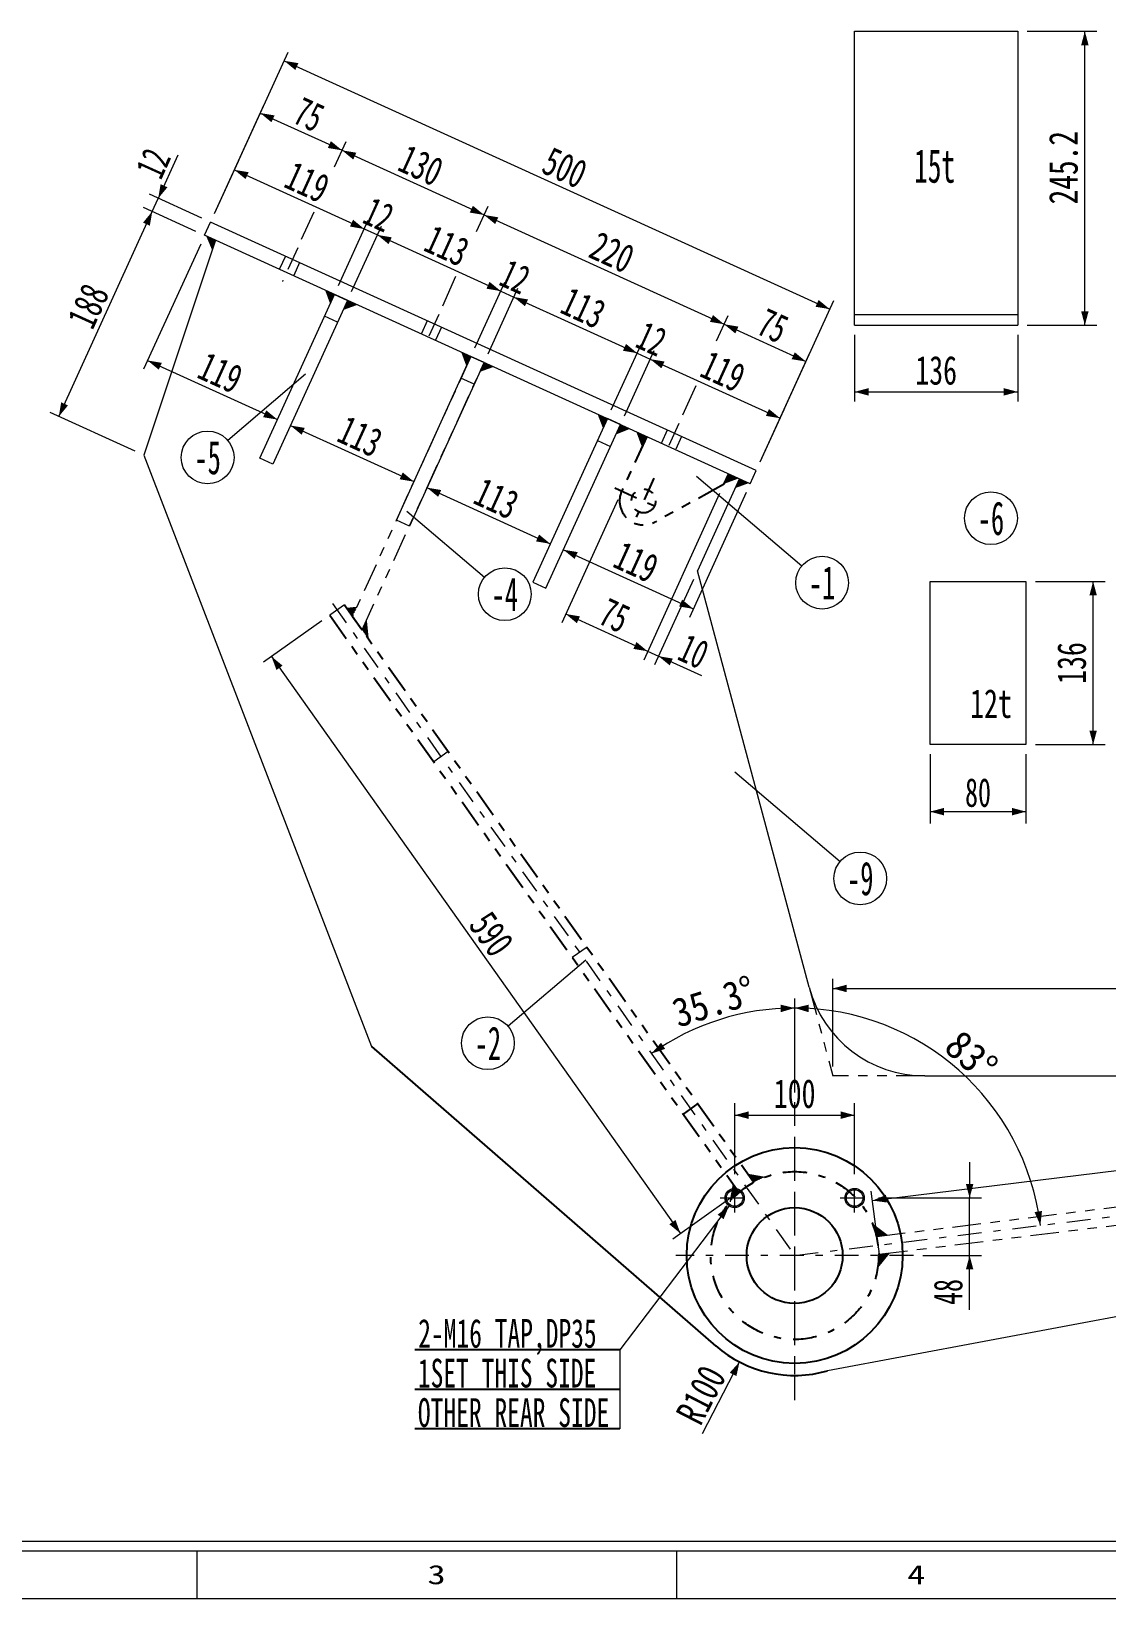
# Model space of a CAD drawing. Header units: millimetres. Extents: x -1604 to 1596, y -1101 to 1107.
# Drawn here: x -942 to -45, y -1101 to 206 of the extents above; entities that cross this region are included whole.
import ezdxf
from ezdxf.enums import TextEntityAlignment as Align

# ---------------------------------------------------------------- set-up
doc = ezdxf.new("R2010")
doc.units = ezdxf.units.MM
doc.header["$LTSCALE"] = 8
doc.linetypes.add('CENTER', pattern=[5.716318, 2.485356, -1.242678, 0.745607, -1.242678])
doc.linetypes.add('DIVIDE', pattern=[7.953138, 2.982427, -0.994142, 0.994142, -0.994142, 0.994142, -0.994142])
doc.layers.add('ZUWAKU', color=7, linetype='Continuous')
doc.styles.add('FdaStyle0', font='', dxfattribs={"width": 0.633743, "height": 24})
doc.styles.get('FdaStyle0').set_extended_font_data('굴림체')

# ---------------------------------------------------------------- blocks, each defined once
blk = doc.blocks.new('_ArrowFill')
at = {"linetype": 'Continuous'}
blk.add_hatch(color=0, dxfattribs=at).paths.add_polyline_path([(0, 0), (-0.97, 0.26), (-0.97, -0.26)], flags=0)
blk = doc.blocks.new('DA_IMAGEDIMGROUP_29')
at = {"color": 4, "lineweight": 13}
for p, q in [((-111.4, 206.3), (-53.4, 206.3)), ((-63.4, -38.9), (-63.4, 206.3)), ((-111.4, -38.9), (-53.4, -38.9))]:
    blk.add_line(p, q, dxfattribs=at)
at = {"color": 4, "xscale": 12.00001044027347, "yscale": 11.99999790884644}
for p, rotation in [((-63.4, 206.3), 90), ((-63.4, -38.9), 270)]:
    blk.add_blockref('_ArrowFill', p, dxfattribs=dict(at, rotation=rotation))
at = {"color": 3, "style": 'FdaStyle0', "width": 0.757493}
blk.add_text('245.2', height=24, rotation=90, dxfattribs=at).set_placement((-69.4, 61.9), (-69.4, 123.1), align=Align.FIT)
blk = doc.blocks.new('DA_IMAGEDIMGROUP_30')
at = {"color": 4, "lineweight": 13}
for p, q in [((-255.4, -46.9), (-255.4, -102.5)), ((-119.4, -46.9), (-119.4, -102.5)), ((-255.4, -94.5), (-119.4, -94.5))]:
    blk.add_line(p, q, dxfattribs=at)
at = {"color": 4, "xscale": 12.00001044027347, "yscale": 11.99999790884644, "rotation": 180}
blk.add_blockref('_ArrowFill', (-255.4, -94.5), dxfattribs=at)
at = {"color": 4, "xscale": 12.00001044027347, "yscale": 11.99999790884644}
blk.add_blockref('_ArrowFill', (-119.4, -94.5), dxfattribs=at)
at = {"color": 3, "style": 'FdaStyle0', "width": 0.725363}
blk.add_text('136', height=24, dxfattribs=at).set_placement((-204.8, -88.5), (-170, -88.5), align=Align.FIT)
blk = doc.blocks.new('DA_IMAGEDIMGROUP_43')
at = {"color": 4, "lineweight": 13}
for p, q in [((-104.5, -252.7), (-46.5, -252.7)), ((-56.5, -388.7), (-56.5, -252.7)), ((-104.5, -388.7), (-46.5, -388.7))]:
    blk.add_line(p, q, dxfattribs=at)
at = {"color": 4, "xscale": 12.00001044027347, "yscale": 11.99999790884644}
for p, rotation in [((-56.5, -252.7), 90), ((-56.5, -388.7), 270)]:
    blk.add_blockref('_ArrowFill', p, dxfattribs=dict(at, rotation=rotation))
at = {"color": 3, "style": 'FdaStyle0', "width": 0.725363}
blk.add_text('136', height=24, rotation=90, dxfattribs=at).set_placement((-62.5, -338.1), (-62.5, -303.3), align=Align.FIT)
blk = doc.blocks.new('DA_IMAGEDIMGROUP_44')
at = {"color": 4, "lineweight": 13}
for p, q in [((-192.5, -396.7), (-192.5, -454.7)), ((-112.5, -396.7), (-112.5, -454.7)), ((-192.5, -444.7), (-112.5, -444.7))]:
    blk.add_line(p, q, dxfattribs=at)
at = {"color": 4, "xscale": 12.00001044027347, "yscale": 11.99999790884644, "rotation": 180}
blk.add_blockref('_ArrowFill', (-192.5, -444.7), dxfattribs=at)
at = {"color": 4, "xscale": 12.00001044027347, "yscale": 11.99999790884644}
blk.add_blockref('_ArrowFill', (-112.5, -444.7), dxfattribs=at)
at = {"color": 3, "style": 'FdaStyle0', "width": 0.684768}
blk.add_text('80', height=24, dxfattribs=at).set_placement((-163.3, -440.7), (-141.7, -440.7), align=Align.FIT)
blk = doc.blocks.new('DC_GROUP_45')
at = {"color": 4, "lineweight": 13}
blk.add_circle((-141.7, -199.9), 22, dxfattribs=at)
at = {"color": 3, "style": 'FdaStyle0', "width": 0.59645}
blk.add_text('-6', height=28, dxfattribs=at).set_placement((-152.7, -213.9), (-130.7, -213.9), align=Align.FIT)
blk = doc.blocks.new('DC_GROUP_129')
at = {"color": 3, "lineweight": 13}
for p, q in [((-751.3, -149.7), (-689.1, -13.2)), ((-678.2, -18.2), (-740.4, -154.7)), ((-689.1, -13.2), (-678.2, -18.2)), ((-740.4, -154.7), (-751.3, -149.7))]:
    blk.add_line(p, q, dxfattribs=at)
blk = doc.blocks.new('DC_GROUP_130')
at = {"color": 3, "lineweight": 13}
for p, q in [((-637.5, -201.5), (-575.4, -65)), ((-575.4, -65), (-564.4, -70)), ((-564.4, -70), (-626.6, -206.5)), ((-626.6, -206.5), (-637.5, -201.5))]:
    blk.add_line(p, q, dxfattribs=at)
blk = doc.blocks.new('DC_GROUP_131')
at = {"color": 3, "lineweight": 13}
for p, q in [((-461.6, -116.8), (-523.8, -253.3)), ((-450.7, -121.8), (-461.6, -116.8)), ((-512.9, -258.3), (-450.7, -121.8)), ((-523.8, -253.3), (-512.9, -258.3))]:
    blk.add_line(p, q, dxfattribs=at)
blk = doc.blocks.new('DC_GROUP_132')
at = {"color": 4, "linetype": 'DIVIDE'}
for p, q in [((-428.8, -131.7), (-449.6, -177.2)), ((-360.6, -162.8), (-364.7, -171.9)), ((-364.7, -171.9), (-421.8, -203.1))]:
    blk.add_line(p, q, dxfattribs=at)
at = {"color": 4, "linetype": 'CENTER'}
for p, q in [((-422.7, -166.6), (-438.3, -200.7)), ((-455.3, -174.6), (-415.3, -192.8))]:
    blk.add_line(p, q, dxfattribs=at)
at = {"color": 4, "linetype": 'DIVIDE'}
blk.add_circle((-431.4, -185.5), 10, dxfattribs=at)
blk.add_arc((-431.4, -185.5), 20, 155.5157, 298.6458, dxfattribs=at)
blk = doc.blocks.new('DC_GROUP_133')
at = {"color": 4, "linetype": 'DIVIDE', "lineweight": 13}
for p, q in [((-575.4, -65), (-674.1, -281.8)), ((-564.4, -70), (-575.4, -65)), ((-666.1, -293.1), (-564.4, -70))]:
    blk.add_line(p, q, dxfattribs=at)
at = {"color": 4, "linetype": 'DIVIDE'}
blk.add_line((-674.1, -281.8), (-666.1, -293.1), dxfattribs=at)
blk = doc.blocks.new('DC_GROUP_134')
at = {"color": 4, "lineweight": 13}
for p, q in [((-358.8, -769.7), (-356.4, -756)), ((-357.8, -768.5), (-355.8, -756.9)), ((-356.8, -767.4), (-355.1, -757.8)), ((-346.3, -758.1), (-346.3, -758.1)), ((-355.8, -766.4), (-354.5, -758.8)), ((-354.8, -765.4), (-353.8, -759.7)), ((-353.8, -764.4), (-353.2, -760.6)), ((-352.9, -763.5), (-352.5, -761.5)), ((-351.9, -762.7), (-351.8, -762.1)), ((-350.9, -761.8), (-350.9, -761.4)), ((-350, -761), (-350, -760.8)), ((-349.1, -760.3), (-349, -760.1)), ((-348.1, -759.5), (-348.1, -759.5)), ((-347.2, -758.8), (-347.2, -758.8))]:
    blk.add_line(p, q, dxfattribs=at)
blk = doc.blocks.new('DC_GROUP_135')
at = {"color": 4, "lineweight": 13}
for p, q in [((-345.6, -757.7), (-345.6, -757.7)), ((-344.7, -757), (-344.7, -757)), ((-343.9, -747.8), (-343.8, -747.1)), ((-343.8, -756.4), (-343.7, -756.4)), ((-343.2, -748.7), (-343, -747.3)), ((-342.8, -755.8), (-342.8, -755.7)), ((-342.6, -749.6), (-342.2, -747.4)), ((-341.9, -750.5), (-341.4, -747.5)), ((-341.9, -755.3), (-341.9, -755)), ((-341.3, -751.4), (-340.6, -747.7)), ((-341, -754.7), (-341, -754.4)), ((-340.6, -752.4), (-339.8, -747.8)), ((-340.1, -754.2), (-340, -753.7)), ((-340, -753.3), (-339.1, -747.9)), ((-339.2, -753.7), (-338.3, -748.1)), ((-338.3, -753.2), (-337.5, -748.2)), ((-337.4, -752.8), (-336.7, -748.3)), ((-336.6, -752.3), (-335.9, -748.5)), ((-335.7, -751.9), (-335.1, -748.6)), ((-334.8, -751.5), (-334.3, -748.7)), ((-333.9, -751.1), (-333.5, -748.9)), ((-333, -750.7), (-332.7, -749)), ((-332.2, -750.3), (-332, -749.2)), ((-331.3, -750), (-331.2, -749.3)), ((-330.4, -749.6), (-330.4, -749.4))]:
    blk.add_line(p, q, dxfattribs=at)
blk = doc.blocks.new('DC_GROUP_136')
at = {"color": 4, "linetype": 'CENTER', "lineweight": 13}
for p, q in [((-255.4, -779), (-255.4, -755)), ((-267.4, -767), (-243.4, -767))]:
    blk.add_line(p, q, dxfattribs=at)
at = {"color": 4, "lineweight": 13}
blk.add_circle((-255.4, -767), 8, dxfattribs=at)
at = {"color": 3, "lineweight": 18}
blk.add_circle((-255.4, -767), 6.9, dxfattribs=at)
blk = doc.blocks.new('DC_GROUP_137')
at = {"color": 4, "linetype": 'CENTER', "lineweight": 13}
for p, q in [((-355.4, -779), (-355.4, -755)), ((-367.4, -767), (-343.4, -767))]:
    blk.add_line(p, q, dxfattribs=at)
at = {"color": 4, "lineweight": 13}
blk.add_circle((-355.4, -767), 8, dxfattribs=at)
at = {"color": 3, "lineweight": 18}
blk.add_circle((-355.4, -767), 6.9, dxfattribs=at)
blk = doc.blocks.new('DC_GROUP_140')
at = {"color": 4, "linetype": 'DIVIDE', "lineweight": 13}
for p, q in [((-236.9, -799), (447.3, -715)), ((447.3, -715), (449.2, -729.9)), ((-235, -813.9), (449.2, -729.9)), ((-236.9, -799), (-235, -813.9))]:
    blk.add_line(p, q, dxfattribs=at)
blk = doc.blocks.new('DC_GROUP_143')
at = {"color": 4, "lineweight": 13}
blk.add_line((-387.3, -164.7), (-299.3, -239.5), dxfattribs=at)
blk.add_circle((-282.5, -253.7), 22, dxfattribs=at)
at = {"color": 3, "style": 'FdaStyle0', "width": 0.682547}
blk.add_text('-1', height=28, dxfattribs=at).set_placement((-293.5, -267.7), (-271.5, -267.7), align=Align.FIT)
blk = doc.blocks.new('DC_GROUP_144')
at = {"color": 4, "lineweight": 13}
blk.add_line((-355.4, -411.4), (-267.4, -486.2), dxfattribs=at)
blk.add_circle((-250.7, -500.4), 22, dxfattribs=at)
at = {"color": 3, "style": 'FdaStyle0', "width": 0.595545}
blk.add_text('-9', height=28, dxfattribs=at).set_placement((-261.7, -514.4), (-239.7, -514.4), align=Align.FIT)
blk = doc.blocks.new('DA_IMAGEDIMGROUP_118')
at = {"color": 4, "lineweight": 13}
for p, q in [((-789.1, 54.3), (-769.2, 98)), ((-772.6, 90.7), (-664.3, 41.4)), ((-685.8, -5.9), (-660.9, 48.7)), ((-674.9, -10.9), (-650, 43.7)), ((-664.3, 41.4), (-653.3, 36.4)), ((-653.3, 36.4), (-550.5, -10.4)), ((-572.1, -57.7), (-547.2, -3.1)), ((-561.1, -62.7), (-536.3, -8.1)), ((-550.5, -10.4), (-539.6, -15.4)), ((-539.6, -15.4), (-436.7, -62.2)), ((-458.3, -109.5), (-433.4, -54.9)), ((-447.4, -114.5), (-422.5, -59.9)), ((-436.7, -62.2), (-425.8, -67.2)), ((-425.8, -67.2), (-317.5, -116.5)), ((-334.1, -152.9), (-314.2, -109.2))]:
    blk.add_line(p, q, dxfattribs=at)
at = {"color": 4, "xscale": 12.00001044027347, "yscale": 11.99999790884644}
for p, rotation in [((-772.6, 90.7), 155.5156509961595), ((-664.3, 41.4), 335.5156509961595), ((-653.3, 36.4), 155.5156509961595), ((-550.5, -10.4), 335.5156509961595), ((-539.6, -15.4), 155.5156509961595), ((-436.7, -62.2), 335.5156509961596), ((-425.8, -67.2), 155.5156509961596), ((-317.5, -116.5), 335.5156509961596)]:
    blk.add_blockref('_ArrowFill', p, dxfattribs=dict(at, rotation=rotation))
at = {"color": 3, "style": 'FdaStyle0'}
for s, width, p, p2 in [('119', 0.724637, (-732.6, 76.9), (-700.9, 62.5)), ('12', 0.681136, (-667, 47), (-647.3, 38.1)), ('113', 0.724637, (-616.1, 23.9), (-584.4, 9.5)), ('12', 0.681136, (-553.2, -4.8), (-533.6, -13.7)), ('113', 0.724637, (-502.3, -27.9), (-470.7, -42.4)), ('12', 0.681136, (-439.5, -56.6), (-419.8, -65.5)), ('119', 0.724637, (-385.8, -81), (-354.2, -95.4))]:
    blk.add_text(s, height=24, rotation=335.5157, dxfattribs=dict(at, width=width)).set_placement(p, p2, align=Align.FIT)
blk = doc.blocks.new('DC_GROUP_145')
at = {"color": 4, "lineweight": 13}
for p, q in [((-789.1, 54.3), (-747.7, 145.3)), ((-751, 138.1), (-682.8, 107)), ((-689, 93.3), (-679.4, 114.3)), ((-682.8, 107), (-564.4, 53.1)), ((-716.5, 32.9), (-706.1, 55.8)), ((-570.7, 39.4), (-561.1, 60.4)), ((-564.4, 53.1), (-364.2, -38.1)), ((-598.9, -22.6), (-587.8, 1.9)), ((-370.5, -51.8), (-360.9, -30.8)), ((-364.2, -38.1), (-296, -69.2)), ((-334.1, -152.9), (-292.7, -61.9)), ((-398.7, -113.7), (-387.5, -89.3))]:
    blk.add_line(p, q, dxfattribs=at)
at = {"color": 4, "xscale": 12.00001044027347, "yscale": 11.99999790884644}
for p, rotation in [((-751, 138.1), 155.5156509961594), ((-682.8, 107), 335.5156509961594), ((-682.8, 107), 155.5156509961596), ((-564.4, 53.1), 335.5156509961596), ((-564.4, 53.1), 155.5156509961595), ((-364.2, -38.1), 335.5156509961596), ((-364.2, -38.1), 155.5156509961596), ((-296, -69.2), 335.5156509961596)]:
    blk.add_blockref('_ArrowFill', p, dxfattribs=dict(at, rotation=rotation))
at = {"color": 3, "style": 'FdaStyle0'}
for s, width, p, p2 in [('75', 0.683207, (-725.1, 130.6), (-705.4, 121.7)), ('130', 0.726454, (-637.8, 90.9), (-606.1, 76.5)), ('220', 0.726454, (-478.5, 18.4), (-446.8, 3.9)), ('75', 0.683207, (-338.3, -45.5), (-318.6, -54.5))]:
    blk.add_text(s, height=24, rotation=335.5157, dxfattribs=dict(at, width=width)).set_placement(p, p2, align=Align.FIT)
blk = doc.blocks.new('DA_IMAGEDIMGROUP_119')
at = {"color": 4, "lineweight": 13}
for p, q in [((-789.1, 54.3), (-727.8, 189)), ((-731.1, 181.7), (-276.1, -25.5)), ((-334.1, -152.9), (-272.8, -18.2))]:
    blk.add_line(p, q, dxfattribs=at)
at = {"color": 4, "xscale": 12.00001044027347, "yscale": 11.99999790884644}
for p, rotation in [((-731.1, 181.7), 155.5156509961596), ((-276.1, -25.5), 335.5156509961596)]:
    blk.add_blockref('_ArrowFill', p, dxfattribs=dict(at, rotation=rotation))
at = {"color": 3, "style": 'FdaStyle0', "width": 0.726454}
blk.add_text('500', height=24, rotation=335.5157, dxfattribs=at).set_placement((-517.8, 89), (-486.1, 74.6), align=Align.FIT)
blk = doc.blocks.new('DA_IMAGEDIMGROUP_120')
at = {"color": 4, "lineweight": 13}
for p, q in [((-345.7, -178.4), (-393.2, -282.8)), ((-498.2, -226.2), (-389.9, -275.5))]:
    blk.add_line(p, q, dxfattribs=at)
at = {"color": 4, "xscale": 12.00001044027347, "yscale": 11.99999790884644}
for p, rotation in [((-498.2, -226.2), 155.5156509961597), ((-389.9, -275.5), 335.5156509961597)]:
    blk.add_blockref('_ArrowFill', p, dxfattribs=dict(at, rotation=rotation))
at = {"color": 3, "style": 'FdaStyle0', "width": 0.724637}
blk.add_text('119', height=24, rotation=335.5157, dxfattribs=at).set_placement((-458.3, -240), (-426.6, -254.4), align=Align.FIT)
blk = doc.blocks.new('DA_IMAGEDIMGROUP_121')
at = {"color": 4, "lineweight": 13}
for p, q in [((-368, -179.2), (-431.3, -318.2)), ((-452.9, -184.5), (-499.6, -287.1)), ((-389.8, -251.1), (-422.2, -322.3)), ((-496.3, -279.8), (-428, -310.9)), ((-428, -310.9), (-418.9, -315)), ((-382.8, -331.5), (-418.9, -315))]:
    blk.add_line(p, q, dxfattribs=at)
at = {"color": 4, "xscale": 12.00001044027347, "yscale": 11.99999790884644}
for p, rotation in [((-496.3, -279.8), 155.5156509961597), ((-428, -310.9), 335.5156509961597), ((-418.9, -315), 155.5156509961592)]:
    blk.add_blockref('_ArrowFill', p, dxfattribs=dict(at, rotation=rotation))
at = {"color": 3, "style": 'FdaStyle0'}
for s, width, p, p2 in [('75', 0.683207, (-470.3, -287.2), (-450.7, -296.2)), ('10', 0.684768, (-404.4, -317.3), (-384.7, -326.2))]:
    blk.add_text(s, height=24, rotation=335.5157, dxfattribs=dict(at, width=width)).set_placement(p, p2, align=Align.FIT)
blk = doc.blocks.new('DA_IMAGEDIMGROUP_122')
at = {"color": 4, "lineweight": 13}
blk.add_line((-612, -174.4), (-509.2, -221.2), dxfattribs=at)
at = {"color": 4, "xscale": 12.00001044027347, "yscale": 11.99999790884644}
for p, rotation in [((-612, -174.4), 155.5156509961595), ((-509.2, -221.2), 335.5156509961596)]:
    blk.add_blockref('_ArrowFill', p, dxfattribs=dict(at, rotation=rotation))
at = {"color": 3, "style": 'FdaStyle0', "width": 0.724637}
blk.add_text('113', height=24, rotation=335.5157, dxfattribs=at).set_placement((-574.8, -186.9), (-543.1, -201.4), align=Align.FIT)
blk = doc.blocks.new('DC_GROUP_146')
at = {"color": 4, "lineweight": 13}
blk.add_line((-628.8, -193.9), (-563.9, -249), dxfattribs=at)
blk.add_circle((-547.1, -263.3), 22, dxfattribs=at)
at = {"color": 3, "style": 'FdaStyle0', "width": 0.578856}
blk.add_text('-4', height=28, dxfattribs=at).set_placement((-558.1, -277.3), (-536.1, -277.3), align=Align.FIT)
blk = doc.blocks.new('DA_IMAGEDIMGROUP_123')
at = {"color": 4, "lineweight": 13}
blk.add_line((-725.8, -122.6), (-622.9, -169.4), dxfattribs=at)
at = {"color": 4, "xscale": 12.00001044027347, "yscale": 11.99999790884644}
for p, rotation in [((-725.8, -122.6), 155.5156509961595), ((-622.9, -169.4), 335.5156509961595)]:
    blk.add_blockref('_ArrowFill', p, dxfattribs=dict(at, rotation=rotation))
at = {"color": 3, "style": 'FdaStyle0', "width": 0.724637}
blk.add_text('113', height=24, rotation=335.5157, dxfattribs=at).set_placement((-688.5, -135.1), (-656.8, -149.6), align=Align.FIT)
blk = doc.blocks.new('DA_IMAGEDIMGROUP_124')
at = {"color": 4, "lineweight": 13}
for p, q in [((-800.7, 28.8), (-848.3, -75.6)), ((-845, -68.3), (-736.7, -117.6))]:
    blk.add_line(p, q, dxfattribs=at)
at = {"color": 4, "xscale": 12.00001044027347, "yscale": 11.99999790884644}
for p, rotation in [((-845, -68.3), 155.5156509961598), ((-736.7, -117.6), 335.5156509961598)]:
    blk.add_blockref('_ArrowFill', p, dxfattribs=dict(at, rotation=rotation))
at = {"color": 3, "style": 'FdaStyle0', "width": 0.724637}
blk.add_text('119', height=24, rotation=335.5157, dxfattribs=at).set_placement((-805, -82.1), (-773.3, -96.5), align=Align.FIT)
blk = doc.blocks.new('DC_GROUP_147')
at = {"color": 4, "lineweight": 13}
blk.add_line((-713.2, -79.8), (-778.1, -135), dxfattribs=at)
blk.add_circle((-794.9, -149.2), 22, dxfattribs=at)
at = {"color": 3, "style": 'FdaStyle0', "width": 0.59645}
blk.add_text('-5', height=28, dxfattribs=at).set_placement((-805.9, -163.2), (-783.9, -163.2), align=Align.FIT)
blk = doc.blocks.new('DA_IMAGEDIMGROUP_125')
at = {"color": 4, "lineweight": 13}
for p, q in [((-819.7, 103.1), (-836.1, 66.9)), ((-799.7, 50.4), (-843.4, 70.3)), ((-841.1, 56), (-836.1, 66.9)), ((-919, -115.1), (-841.1, 56)), ((-804.7, 39.4), (-848.4, 59.3)), ((-855.3, -144.1), (-926.3, -111.8))]:
    blk.add_line(p, q, dxfattribs=at)
at = {"color": 4, "xscale": 12.00001044027347, "yscale": 11.99999790884644}
for p, rotation in [((-836.1, 66.9), 245.5156509961596), ((-841.1, 56), 65.5156509961595), ((-919, -115.1), 245.5156509961595)]:
    blk.add_blockref('_ArrowFill', p, dxfattribs=dict(at, rotation=rotation))
at = {"color": 3, "style": 'FdaStyle0'}
for s, width, p, p2 in [('12', 0.681136, (-833.9, 81.5), (-825, 101.1)), ('188', 0.723913, (-890.9, -43.7), (-876.5, -12))]:
    blk.add_text(s, height=24, rotation=65.5157, dxfattribs=dict(at, width=width)).set_placement(p, p2, align=Align.FIT)
blk = doc.blocks.new('DA_IMAGEDIMGROUP_126')
at = {"color": 4, "lineweight": 13}
for p, q in [((-699.7, -285.5), (-748.2, -319.9)), ((-741.7, -315.2), (-400.6, -796.6)), ((-358.6, -766.9), (-407.1, -801.3))]:
    blk.add_line(p, q, dxfattribs=at)
at = {"color": 4, "xscale": 12.00001044027347, "yscale": 11.99999790884644}
for p, rotation in [((-741.7, -315.2), 125.3202579993801), ((-400.6, -796.6), 305.3202579993801)]:
    blk.add_blockref('_ArrowFill', p, dxfattribs=dict(at, rotation=rotation))
at = {"color": 3, "style": 'FdaStyle0', "width": 0.726454}
blk.add_text('590', height=24, rotation=305.3203, dxfattribs=at).set_placement((-577.9, -539.4), (-557.8, -567.8), align=Align.FIT)
blk = doc.blocks.new('DC_GROUP_148')
at = {"color": 4, "lineweight": 13}
blk.add_line((-479.5, -568.5), (-544.4, -623.7), dxfattribs=at)
blk.add_circle((-561.2, -637.9), 22, dxfattribs=at)
at = {"color": 3, "style": 'FdaStyle0', "width": 0.594643}
blk.add_text('-2', height=28, dxfattribs=at).set_placement((-572.2, -651.9), (-550.2, -651.9), align=Align.FIT)
blk = doc.blocks.new('DA_IMAGEDIMGROUP_127')
at = {"color": 4, "lineweight": 13}
blk.add_line((-382.2, -963.4), (-351.4, -903.8), dxfattribs=at)
at = {"color": 4, "xscale": 12.00001044027347, "yscale": 11.99999790884644, "rotation": 62.65267397369725}
blk.add_blockref('_ArrowFill', (-351.4, -903.8), dxfattribs=at)
at = {"color": 3, "style": 'FdaStyle0', "width": 0.746916}
blk.add_text('R100', height=24, rotation=62.6527, dxfattribs=at).set_placement((-383.9, -958), (-361.9, -915.4), align=Align.FIT)
blk = doc.blocks.new('DA_IMAGEDIMGROUP_128')
at = {"color": 4, "lineweight": 13}
blk.add_line((-305.4, -600.5), (-305.4, -679), dxfattribs=at)
blk.add_arc((-305.4, -815), 206.5, 90, 125.3203, dxfattribs=at)
at = {"color": 4, "xscale": 12.00001044027347, "yscale": 11.99999790884644}
for p, rotation in [((-305.4, -608.5), 1.66476416435196), ((-424.8, -646.5), 213.6554938350274)]:
    blk.add_blockref('_ArrowFill', p, dxfattribs=dict(at, rotation=rotation))
at = {"color": 3, "style": 'FdaStyle0', "width": 0.934247}
blk.add_text('35.3°', height=24, rotation=17.6601, dxfattribs=at).set_placement((-402.5, -625), (-336.1, -603.9), align=Align.FIT)
blk = doc.blocks.new('DA_IMAGEDIMGROUP_129')
at = {"color": 4, "lineweight": 13}
for p, q in [((-355.4, -747), (-355.4, -687.9)), ((-255.4, -747), (-255.4, -687.9)), ((-355.4, -697.9), (-255.4, -697.9))]:
    blk.add_line(p, q, dxfattribs=at)
at = {"color": 4, "xscale": 12.00001044027347, "yscale": 11.99999790884644, "rotation": 180}
blk.add_blockref('_ArrowFill', (-355.4, -697.9), dxfattribs=at)
at = {"color": 4, "xscale": 12.00001044027347, "yscale": 11.99999790884644}
blk.add_blockref('_ArrowFill', (-255.4, -697.9), dxfattribs=at)
at = {"color": 3, "style": 'FdaStyle0', "width": 0.726454}
blk.add_text('100', height=24, dxfattribs=at).set_placement((-322.8, -691.9), (-288, -691.9), align=Align.FIT)
blk = doc.blocks.new('DA_IMAGEDIMGROUP_130')
at = {"color": 4, "lineweight": 13}
for p, q in [((-159.5, -737), (-159.5, -767)), ((-235.4, -767), (-149.5, -767)), ((-159.5, -815), (-159.5, -767)), ((-198.4, -815), (-149.5, -815)), ((-159.5, -860.2), (-159.5, -815))]:
    blk.add_line(p, q, dxfattribs=at)
at = {"color": 4, "xscale": 12.00001044027347, "yscale": 11.99999790884644}
for p, rotation in [((-159.5, -767), 270), ((-159.5, -815), 90)]:
    blk.add_blockref('_ArrowFill', p, dxfattribs=dict(at, rotation=rotation))
at = {"color": 3, "style": 'FdaStyle0', "width": 0.681136}
blk.add_text('48', height=24, rotation=90, dxfattribs=at).set_placement((-165.5, -856.2), (-165.5, -834.6), align=Align.FIT)
blk = doc.blocks.new('DA_IMAGEDIMGROUP_131')
at = {"color": 4, "lineweight": 13}
for p, q in [((-273.6, -657.2), (-273.6, -584.2)), ((334, -632.2), (334, -584.2)), ((608, -632.2), (608, -584.2)), ((-273.6, -592.2), (334, -592.2)), ((334, -592.2), (608, -592.2))]:
    blk.add_line(p, q, dxfattribs=at)
at = {"color": 4, "xscale": 12.00001044027347, "yscale": 11.99999790884644, "rotation": 180}
for p in [(-273.6, -592.2), (334, -592.2)]:
    blk.add_blockref('_ArrowFill', p, dxfattribs=at)
at = {"color": 4, "xscale": 12.00001044027347, "yscale": 11.99999790884644}
for p in [(334, -592.2), (608, -592.2)]:
    blk.add_blockref('_ArrowFill', p, dxfattribs=at)
at = {"color": 3, "style": 'FdaStyle0'}
for s, width, p, p2 in [('607.6', 0.758395, (-0.4, -588.2), (60.8, -588.2)), ('274', 0.711119, (453.6, -588.2), (488.4, -588.2))]:
    blk.add_text(s, height=24, dxfattribs=dict(at, width=width)).set_placement(p, p2, align=Align.FIT)
blk = doc.blocks.new('DC_GROUP_155')
at = {"color": 4, "lineweight": 13}
for p, q in [((446.4, -707.1), (442.7, -677.2)), ((274, -705.9), (443.7, -685.1)), ((-240.5, -769.1), (229.9, -711.3)), ((-237.8, -791.1), (-241.5, -761.2))]:
    blk.add_line(p, q, dxfattribs=at)
at = {"color": 4, "xscale": 12.00001044027347, "yscale": 11.99999790884644}
for p, rotation in [((443.7, -685.1), 6.999999999999665), ((-240.5, -769.1), 186.9999999999997)]:
    blk.add_blockref('_ArrowFill', p, dxfattribs=dict(at, rotation=rotation))
at = {"color": 3, "style": 'FdaStyle0', "width": 0.74947}
blk.add_text('669.4', height=24, rotation=7, dxfattribs=at).set_placement((80.6, -725.6), (141.4, -718.2), align=Align.FIT)
blk = doc.blocks.new('DA_IMAGEDIMGROUP_138')
at = {"color": 4, "lineweight": 13}
blk.add_arc((-305.4, -815), 206.5, 7, 90, dxfattribs=at)
at = {"color": 4, "xscale": 12.00001044027347, "yscale": 11.99999790884644}
for p, rotation in [((-305.4, -608.5), 178.335235835648), ((-100.5, -789.8), 278.6647641643518)]:
    blk.add_blockref('_ArrowFill', p, dxfattribs=dict(at, rotation=rotation))
at = {"color": 3, "style": 'FdaStyle0', "width": 1.034043}
blk.add_text('83°', height=24, rotation=318.5, dxfattribs=at).set_placement((-182.1, -643), (-149.8, -671.7), align=Align.FIT)
blk = doc.blocks.new('DC_GROUP_163')
at = {"color": 4, "lineweight": 13}
for p, q in [((-663.9, -288.3), (-662.6, -287.1)), ((-662.9, -286.3), (-662.7, -286)), ((-665.8, -292.5), (-662.4, -289.1)), ((-665.7, -293.6), (-662.3, -290.2)), ((-665.3, -294.2), (-662.2, -291.2)), ((-664.8, -290.4), (-662.5, -288.1)), ((-664.8, -294.9), (-662.1, -292.2)), ((-664.3, -295.6), (-662, -293.3)), ((-663.8, -296.2), (-661.9, -294.3)), ((-663.4, -296.9), (-661.8, -295.3)), ((-662.9, -297.5), (-661.7, -296.4)), ((-662.4, -298.2), (-661.6, -297.4)), ((-662, -298.9), (-661.5, -298.4)), ((-661.5, -299.5), (-661.4, -299.5))]:
    blk.add_line(p, q, dxfattribs=at)
blk = doc.blocks.new('DC_GROUP_164')
at = {"color": 4, "lineweight": 13}
for p, q in [((-675.9, -279.3), (-671.1, -274.5)), ((-678.7, -275.3), (-678.6, -275.2)), ((-678.2, -275.9), (-677.4, -275.1)), ((-677.7, -276.6), (-676.1, -275)), ((-677.3, -277.3), (-674.9, -274.9)), ((-676.8, -277.9), (-673.6, -274.8)), ((-676.3, -278.6), (-672.4, -274.6)), ((-675.4, -279.9), (-671.4, -276)), ((-674.9, -280.6), (-672.4, -278)), ((-674.5, -281.2), (-673.3, -280.1))]:
    blk.add_line(p, q, dxfattribs=at)
blk = doc.blocks.new('DC_GROUP_165')
at = {"color": 4, "lineweight": 13}
for p, q in [((-354.3, -173.1), (-349.2, -168)), ((-354, -173.9), (-348.4, -168.4)), ((-353.4, -171), (-350, -167.6)), ((-352.4, -169), (-350.7, -167.3)), ((-352.2, -173.2), (-347.6, -168.7)), ((-350.3, -172.6), (-346.8, -169.1)), ((-348.5, -171.9), (-346.1, -169.4)), ((-346.7, -171.2), (-345.3, -169.8)), ((-344.9, -170.5), (-344.5, -170.1))]:
    blk.add_line(p, q, dxfattribs=at)
blk = doc.blocks.new('DC_GROUP_166')
at = {"color": 4, "lineweight": 13}
for p, q in [((-795.6, 35.3), (-795.6, 35.3)), ((-795.2, 34.5), (-794.8, 34.9)), ((-794.9, 33.7), (-794, 34.6)), ((-794.6, 32.9), (-793.2, 34.2)), ((-794.2, 32.1), (-792.5, 33.9)), ((-793.9, 31.3), (-791.7, 33.5)), ((-793.5, 30.5), (-790.9, 33.2)), ((-793.2, 29.8), (-790.1, 32.8)), ((-792.8, 29), (-789.4, 32.5)), ((-792.5, 28.2), (-788.6, 32.1)), ((-792.2, 27.4), (-788.7, 30.8)), ((-791.8, 26.6), (-789.3, 29.2)), ((-791.5, 25.8), (-789.8, 27.5)), ((-791.1, 25), (-790.4, 25.8))]:
    blk.add_line(p, q, dxfattribs=at)
blk = doc.blocks.new('DC_GROUP_167')
at = {"color": 4, "lineweight": 13}
for p, q in [((-468.8, -113.8), (-468.6, -113.6)), ((-468.5, -114.6), (-467.8, -114)), ((-468.2, -115.4), (-467, -114.3)), ((-467.8, -116.3), (-466.3, -114.7)), ((-467.5, -117.1), (-465.5, -115)), ((-467.2, -117.9), (-464.7, -115.4)), ((-466.9, -118.7), (-463.9, -115.7)), ((-466.6, -119.6), (-463.1, -116.1)), ((-466.3, -120.4), (-462.4, -116.5)), ((-466, -121.2), (-461.6, -116.8)), ((-465.7, -122), (-462.6, -118.9)), ((-465.4, -122.9), (-463.5, -121)), ((-465.1, -123.7), (-464.5, -123.1)), ((-453.5, -127.9), (-448.4, -122.8)), ((-453.2, -128.7), (-447.6, -123.2)), ((-452.6, -125.9), (-449.2, -122.5)), ((-451.6, -123.8), (-449.9, -122.1)), ((-451.4, -128.1), (-446.8, -123.5)), ((-449.5, -127.4), (-446, -123.9)), ((-447.7, -126.7), (-445.3, -124.2)), ((-445.9, -126), (-444.5, -124.6)), ((-444.1, -125.4), (-443.7, -124.9))]:
    blk.add_line(p, q, dxfattribs=at)
blk = doc.blocks.new('DC_GROUP_168')
at = {"color": 4, "lineweight": 13}
for p, q in [((-582.5, -62), (-582.3, -61.8)), ((-582.2, -62.8), (-581.6, -62.2)), ((-581.9, -63.6), (-580.8, -62.5)), ((-581.6, -64.5), (-580, -62.9)), ((-581.3, -65.3), (-579.2, -63.2)), ((-581, -66.1), (-578.5, -63.6)), ((-580.7, -66.9), (-577.7, -63.9)), ((-580.4, -67.8), (-576.9, -64.3)), ((-580.1, -68.6), (-576.1, -64.6)), ((-579.8, -69.4), (-575.4, -65)), ((-579.4, -70.2), (-576.3, -67.1)), ((-579.1, -71.1), (-577.3, -69.2)), ((-578.8, -71.9), (-578.2, -71.3)), ((-567.3, -76.1), (-562.1, -71)), ((-566.9, -76.9), (-561.4, -71.4)), ((-566.3, -74.1), (-562.9, -70.7)), ((-565.4, -72), (-563.7, -70.3)), ((-565.1, -76.3), (-560.6, -71.7)), ((-563.3, -75.6), (-559.8, -72.1)), ((-561.5, -74.9), (-559, -72.4)), ((-559.7, -74.2), (-558.3, -72.8)), ((-557.9, -73.6), (-557.5, -73.1))]:
    blk.add_line(p, q, dxfattribs=at)
blk = doc.blocks.new('DC_GROUP_169')
at = {"color": 4, "lineweight": 13}
for p, q in [((-696.3, -10.2), (-696.1, -10)), ((-696, -11), (-695.3, -10.4)), ((-695.7, -11.8), (-694.6, -10.7)), ((-695.4, -12.7), (-693.8, -11.1)), ((-695.1, -13.5), (-693, -11.4)), ((-694.7, -14.3), (-692.2, -11.8)), ((-694.4, -15.1), (-691.4, -12.1)), ((-694.1, -16), (-690.7, -12.5)), ((-693.8, -16.8), (-689.9, -12.8)), ((-693.5, -17.6), (-689.1, -13.2)), ((-693.2, -18.4), (-690.1, -15.3)), ((-692.9, -19.2), (-691, -17.4)), ((-692.6, -20.1), (-692, -19.5)), ((-681, -24.3), (-675.9, -19.2)), ((-680.7, -25.1), (-675.1, -19.6)), ((-680.1, -22.3), (-676.7, -18.9)), ((-679.1, -20.2), (-677.5, -18.5)), ((-678.9, -24.5), (-674.3, -19.9)), ((-677.1, -23.8), (-673.6, -20.3)), ((-675.3, -23.1), (-672.8, -20.6)), ((-673.4, -22.4), (-672, -21)), ((-671.6, -21.7), (-671.2, -21.3))]:
    blk.add_line(p, q, dxfattribs=at)
blk = doc.blocks.new('DC_GROUP_170')
at = {"color": 4, "lineweight": 13}
for p, q in [((-435.8, -129.1), (-435.4, -128.7)), ((-435.5, -130), (-434.6, -129.1)), ((-435.2, -130.8), (-433.9, -129.4)), ((-434.9, -131.6), (-433.1, -129.8)), ((-434.6, -132.4), (-432.3, -130.1)), ((-434.3, -133.3), (-431.5, -130.5)), ((-434, -134.1), (-430.8, -130.8)), ((-433.7, -134.9), (-430, -131.2)), ((-433.4, -135.7), (-429.2, -131.6)), ((-433.1, -136.6), (-429.4, -132.8)), ((-432.8, -137.4), (-430.3, -134.9)), ((-432.5, -138.2), (-431.2, -137))]:
    blk.add_line(p, q, dxfattribs=at)
blk = doc.blocks.new('DC_GROUP_171')
at = {"color": 4, "lineweight": 13}
for p, q in [((-363.4, -169), (-358.3, -163.9)), ((-363.1, -169.8), (-357.5, -164.2)), ((-362.5, -166.9), (-359.1, -163.5)), ((-361.5, -164.8), (-359.8, -163.1)), ((-361.3, -169.1), (-356.7, -164.6)), ((-359.4, -168.4), (-355.9, -164.9)), ((-357.6, -167.7), (-355.2, -165.3)), ((-355.8, -167.1), (-354.4, -165.6)), ((-354, -166.4), (-353.6, -166))]:
    blk.add_line(p, q, dxfattribs=at)
blk = doc.blocks.new('DC_GROUP_216')
at = {"color": 2, "lineweight": 13}
for p, q in [((-235.9, -807.3), (-235.9, -807.3)), ((-235.7, -808.5), (-235.7, -808.4)), ((-235.6, -809.6), (-235.6, -809.6)), ((-236.1, -824.5), (-227, -812.9)), ((-235.9, -823), (-228.2, -813.1)), ((-235.7, -821.5), (-229.3, -813.2)), ((-235.6, -810.8), (-235.4, -810.7)), ((-235.6, -820), (-230.4, -813.4)), ((-235.5, -812.1), (-235.3, -811.8)), ((-235.5, -813.3), (-235.2, -812.9)), ((-235.5, -818.6), (-231.5, -813.5)), ((-235.5, -817.2), (-232.7, -813.6)), ((-235.4, -815.9), (-233.8, -813.8)), ((-235.4, -814.6), (-234.9, -813.9))]:
    blk.add_line(p, q, dxfattribs=at)
blk = doc.blocks.new('DC_GROUP_217')
at = {"color": 2, "lineweight": 13}
for p, q in [((-240.2, -789.5), (-240, -789.2)), ((-239.9, -790.4), (-239.3, -789.7)), ((-239.6, -791.3), (-238.7, -790.2)), ((-239.3, -792.2), (-238.1, -790.6)), ((-239, -793.1), (-237.4, -791.1)), ((-238.7, -794), (-236.8, -791.6)), ((-238.4, -794.9), (-236.1, -792.1)), ((-238.1, -795.9), (-235.5, -792.6)), ((-237.8, -796.8), (-234.9, -793.1)), ((-237.6, -797.8), (-234.2, -793.5)), ((-237.3, -798.8), (-233.6, -794)), ((-236.5, -799), (-233, -794.5)), ((-235.3, -798.8), (-232.3, -795)), ((-234.2, -798.7), (-231.7, -795.5)), ((-233.1, -798.6), (-231, -795.9)), ((-232, -798.4), (-230.4, -796.4)), ((-230.8, -798.3), (-229.8, -796.9)), ((-229.7, -798.2), (-229.1, -797.4)), ((-237.1, -799.8), (-236.8, -799.5)), ((-236.9, -800.8), (-236.7, -800.6)), ((-236.7, -801.9), (-236.5, -801.7)), ((-236.5, -802.9), (-236.4, -802.8)), ((-236.3, -804), (-236.3, -803.9)), ((-236.1, -805.1), (-236.1, -805.1)), ((-236, -806.2), (-236, -806.2)), ((-228.6, -798), (-228.5, -797.9))]:
    blk.add_line(p, q, dxfattribs=at)
blk = doc.blocks.new('DC_GROUP_4')
at = {"layer": 'ZUWAKU', "color": 3, "lineweight": 13}
blk.add_line((-1556, -1053.24), (1548, -1053.24), dxfattribs=at)
blk = doc.blocks.new('DC_GROUP_5')
at = {"layer": 'ZUWAKU', "color": 3, "lineweight": 13}
blk.add_line((-1564, -1061.24), (1556, -1061.24), dxfattribs=at)
blk = doc.blocks.new('DC_GROUP_6')
at = {"layer": 'ZUWAKU', "color": 7, "lineweight": 13}
blk.add_line((-1604, -1101.24), (1596, -1101.24), dxfattribs=at)
blk = doc.blocks.new('DC_GROUP_7')
at = {"layer": 'ZUWAKU', "color": 3, "lineweight": 13}
blk.add_line((-1564, -1061.24), (1556, -1061.24), dxfattribs=at)
blk = doc.blocks.new('DC_GROUP_8')
at = {"layer": 'ZUWAKU', "color": 3, "lineweight": 13}
blk.add_line((-1556, -1053.24), (1548, -1053.24), dxfattribs=at)
blk = doc.blocks.new('DC_GROUP_2')
at = {"layer": 'ZUWAKU', "color": 3, "lineweight": 18}
for p, q in [((-804, -1061.2), (-804, -1101.2)), ((-404, -1061.2), (-404, -1101.2))]:
    blk.add_line(p, q, dxfattribs=at)
at = {"layer": 'ZUWAKU', "linetype": 'Continuous'}
for name in ['DC_GROUP_6', 'DC_GROUP_5', 'DC_GROUP_7', 'DC_GROUP_4', 'DC_GROUP_8']:
    blk.add_blockref(name, (0, 0), dxfattribs=at)
at = {"layer": 'ZUWAKU', "color": 3, "style": 'FdaStyle0'}
for s, width, p, p2 in [('3', 1.489874, (-611.6, -1089.2), (-596.4, -1089.2)), ('4', 1.406, (-211.6, -1089.2), (-196.4, -1089.2))]:
    blk.add_text(s, height=16, dxfattribs=dict(at, width=width)).set_placement(p, p2, align=Align.FIT)

msp = doc.modelspace()

# ---------------------------------------------------------------- linework, layer by layer
at = {"color": 3, "lineweight": 13}
for p, q in [((-255.4, 206.3), (-119.4, 206.3)), ((-255.4, -38.9), (-255.4, 206.3)), ((-119.4, 206.3), (-119.4, -38.9)), ((-797.4, 36.1), (-792.5, 47.1)), ((-337.4, -160.2), (-792.5, 47.1)), ((-788.3, 32), (-848, -147.4)), ((-342.4, -171.1), (-797.4, 36.1)), ((-795.6, 35.3), (-790.9, 24.4)), ((-696.4, -9.9), (-692.4, -20.5)), ((-681.5, -25.4), (-670.9, -21.5)), ((-686.5, -36.4), (-697.4, -31.4)), ((-255.4, -38.9), (-119.4, -38.9)), ((-578.7, -72.3), (-582.6, -61.7)), ((-567.8, -77.2), (-557.2, -73.3)), ((-572.7, -88.2), (-583.7, -83.2)), ((-464.9, -124.1), (-468.9, -113.5)), ((-454, -129.1), (-443.4, -125.1)), ((-469.9, -135), (-459, -140)), ((-848, -147.4), (-658.3, -640.7)), ((-351.5, -166.9), (-386.5, -243.8)), ((-342.4, -171.1), (-337.4, -160.2)), ((-344.2, -170.3), (-354.8, -174.2)), ((-293.4, -591), (-386.5, -243.8)), ((-192.5, -252.7), (-112.5, -252.7)), ((-192.5, -388.7), (-192.5, -252.7)), ((-112.5, -252.7), (-112.5, -388.7)), ((-112.5, -388.7), (-192.5, -388.7)), ((-196.8, -665.2), (608, -665.2)), ((608, -745.1), (-278, -911.2))]:
    msp.add_line(p, q, dxfattribs=at)
at = {"color": 4, "linetype": 'CENTER', "lineweight": 13}
for p, q in [((-730.1, 18.7), (-735, 8)), ((-719.8, 25.7), (-732.6, -2.4)), ((-718.3, 13.3), (-723.1, 2.6)), ((-611.8, -35.2), (-616.7, -45.9)), ((-602.2, -29.9), (-614.3, -56.3)), ((-600, -40.6), (-604.8, -51.3)), ((-411.6, -126.4), (-416.4, -137.1)), ((-402, -121), (-413.7, -146.8)), ((-399.8, -131.8), (-404.6, -142.4)), ((-690.9, -271), (-305.4, -815)), ((-305.4, -687), (-305.4, -943)), ((-305.4, -716), (-305.4, -914)), ((-305.4, -815), (456.6, -721.4)), ((-206.4, -815), (-404.4, -815))]:
    msp.add_line(p, q, dxfattribs=at)
at = {"color": 2, "lineweight": 13}
msp.add_line((-119.4, -30.2), (-255.4, -30.2), dxfattribs=at)
at = {"color": 4, "linetype": 'DIVIDE'}
for p, q in [((-432.2, -139), (-436.1, -128.4)), ((-363.9, -170.1), (-353.3, -166.1)), ((-680.9, -272.2), (-339.8, -753.6)), ((-693.1, -280.8), (-352, -762.2)), ((-386, -688.3), (-398.3, -697))]:
    msp.add_line(p, q, dxfattribs=at)
at = {"color": 4, "linetype": 'DIVIDE', "lineweight": 13}
for p, q in [((-680.9, -272.2), (-693.1, -280.8)), ((-670.8, -274.5), (-678.7, -275.2)), ((-662.7, -285.8), (-661.4, -299.6)), ((-594.2, -394.5), (-606.4, -403.2)), ((-478.5, -557.7), (-490.8, -566.4)), ((-293.4, -591), (-273.6, -665.2)), ((-196.8, -665.2), (-273.6, -665.2)), ((-356.7, -755.7), (-359.1, -770.1)), ((-352, -762.2), (-339.8, -753.6)), ((-344.4, -747), (-330.1, -749.5)), ((-240.5, -788.8), (-228.3, -798)), ((-236.1, -824.7), (-226.5, -812.9))]:
    msp.add_line(p, q, dxfattribs=at)
at = {"color": 3}
msp.add_line((-658.3, -640.7), (-371.1, -890.5), dxfattribs=at)
at = {"color": 4, "lineweight": 13}
for p, q in [((-360.1, -773.5), (-451.3, -893.7)), ((-451.3, -893.7), (-451.3, -959.7))]:
    msp.add_line(p, q, dxfattribs=at)
at = {"color": 4}
for p, q in [((-451.3, -893.7), (-622.1, -893.7)), ((-451.3, -926.7), (-622.1, -926.7)), ((-451.3, -959.7), (-622.1, -959.7))]:
    msp.add_line(p, q, dxfattribs=at)
at = {"color": 3}
for radius in [90, 40]:
    msp.add_circle((-305.4, -815), radius, dxfattribs=at)
at = {"color": 4, "linetype": 'CENTER'}
msp.add_circle((-305.4, -815), 70, dxfattribs=at)
at = {"color": 3, "lineweight": 13}
msp.add_arc((-196.8, -565.2), 100, 195, 270, dxfattribs=at)
at = {"color": 3}
msp.add_arc((-305.4, -815), 100, 228.9912, 285.9463, dxfattribs=at)

# ---------------------------------------------------------------- block references
at = {"linetype": 'Continuous'}
for name in ['DA_IMAGEDIMGROUP_29', 'DA_IMAGEDIMGROUP_119', 'DC_GROUP_145', 'DA_IMAGEDIMGROUP_125', 'DA_IMAGEDIMGROUP_118', 'DA_IMAGEDIMGROUP_124', 'DC_GROUP_166', 'DC_GROUP_169', 'DC_GROUP_129', 'DA_IMAGEDIMGROUP_30', 'DC_GROUP_133', 'DC_GROUP_130', 'DC_GROUP_168', 'DC_GROUP_147', 'DA_IMAGEDIMGROUP_123', 'DC_GROUP_131', 'DC_GROUP_167', 'DC_GROUP_170', 'DC_GROUP_132', 'DA_IMAGEDIMGROUP_122', 'DC_GROUP_143', 'DC_GROUP_171', 'DC_GROUP_165', 'DA_IMAGEDIMGROUP_121', 'DA_IMAGEDIMGROUP_120', 'DC_GROUP_45', 'DC_GROUP_146', 'DA_IMAGEDIMGROUP_43', 'DC_GROUP_164', 'DA_IMAGEDIMGROUP_126', 'DC_GROUP_163', 'DA_IMAGEDIMGROUP_44', 'DC_GROUP_144', 'DC_GROUP_148', 'DA_IMAGEDIMGROUP_131', 'DA_IMAGEDIMGROUP_128', 'DA_IMAGEDIMGROUP_138', 'DA_IMAGEDIMGROUP_129', 'DC_GROUP_155', 'DC_GROUP_140', 'DA_IMAGEDIMGROUP_130', 'DC_GROUP_137', 'DC_GROUP_134', 'DC_GROUP_135', 'DC_GROUP_136', 'DC_GROUP_217', 'DC_GROUP_216', 'DA_IMAGEDIMGROUP_127']:
    msp.add_blockref(name, (0, 0), dxfattribs=at)
at = {"color": 4, "xscale": 12.00001044027347, "yscale": 11.99999790884644, "rotation": 52.80579937646402}
msp.add_blockref('_ArrowFill', (-360.1, -773.5), dxfattribs=at)
at = {"layer": 'ZUWAKU', "linetype": 'Continuous'}
msp.add_blockref('DC_GROUP_2', (0, 0), dxfattribs=at)

# ---------------------------------------------------------------- texts
at = {"color": 3, "style": 'FdaStyle0'}
for s, height, width, p, p2 in [('15t', 28, 0.659215, (-205.8, 80), (-171.6, 80)), ('12t', 24, 0.782577, (-159.1, -366.5), (-124.3, -366.5)), ('2-M16 TAP,DP35', 24, 0.652804, (-619.3, -891.9), (-470.5, -891.9)), ('1SET THIS SIDE', 24, 0.653768, (-619.6, -925.1), (-470.8, -925.1)), ('OTHER REAR SIDE', 24, 0.654195, (-619.6, -958), (-460, -958))]:
    msp.add_text(s, height=height, dxfattribs=dict(at, width=width)).set_placement(p, p2, align=Align.FIT)

doc.saveas('drawing.dxf')
